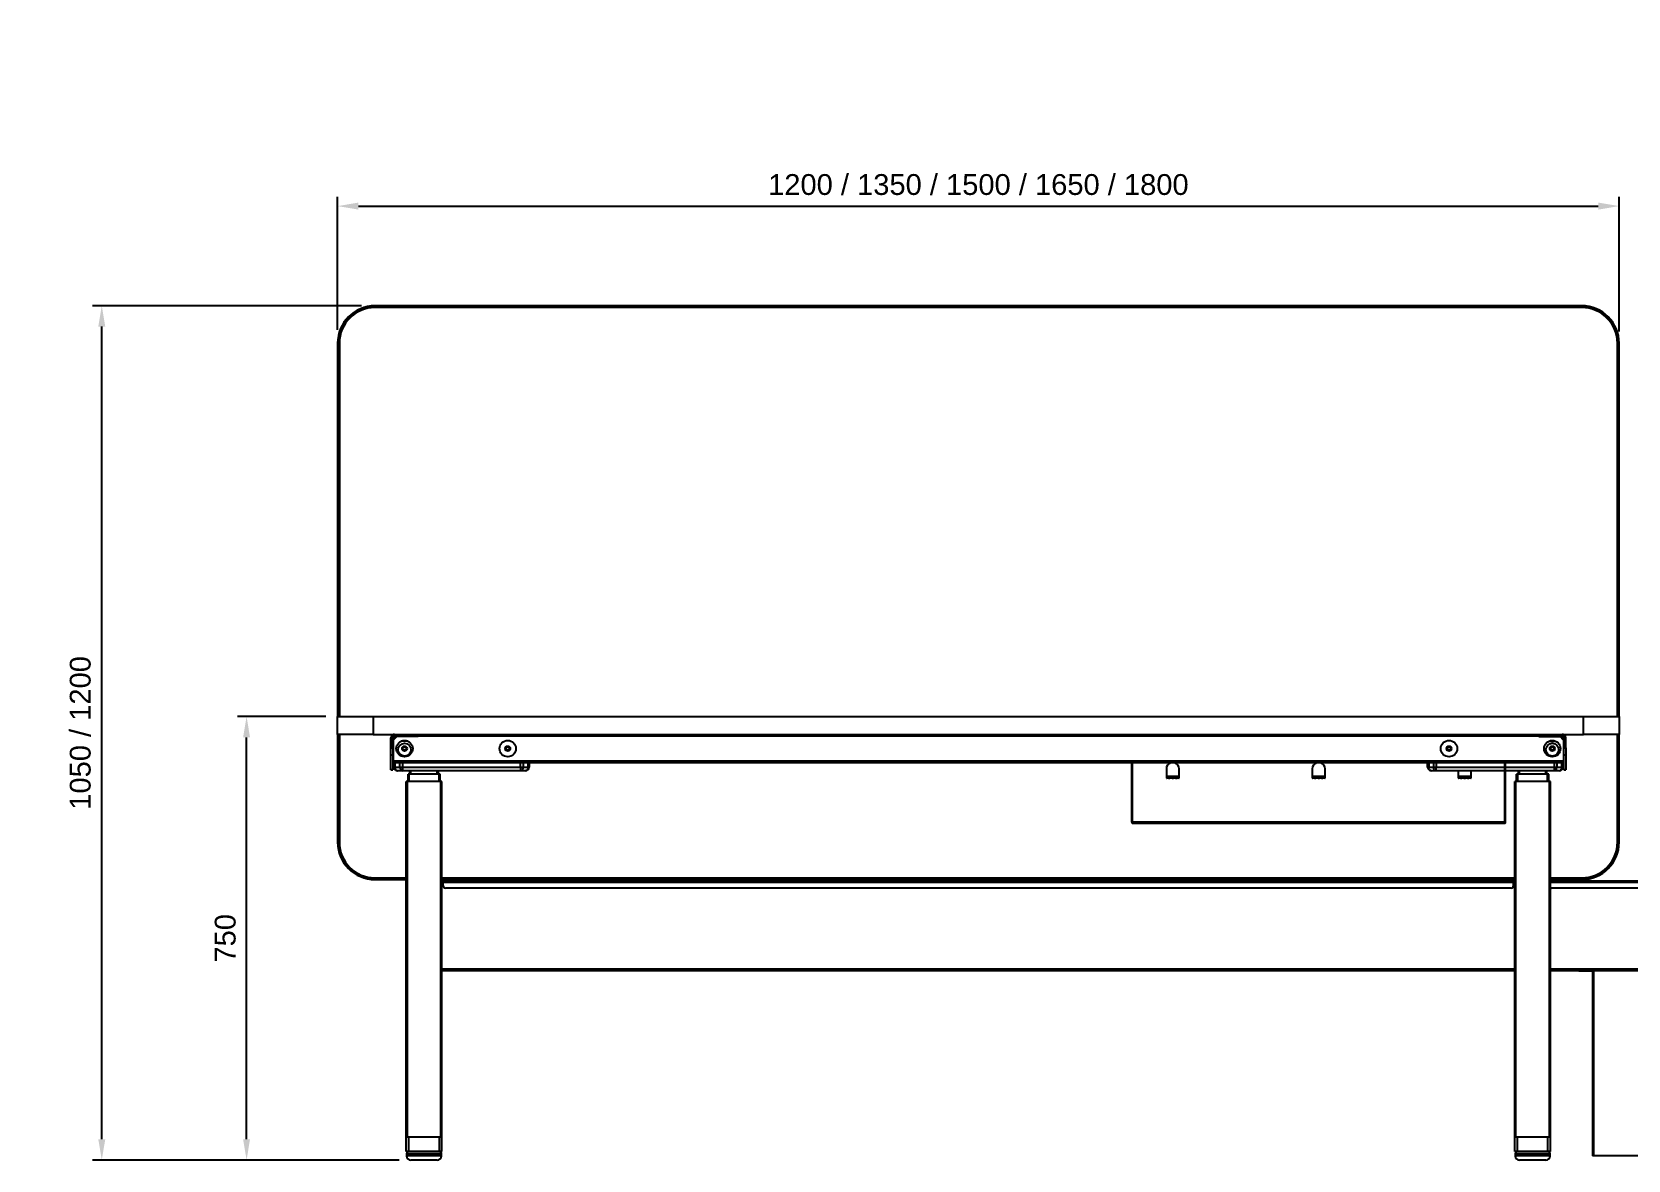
# Model space of a CAD drawing. Header units: millimetres. Extents: x -429 to 10261, y -321 to 5396.
# Drawn here: x -429 to 1812, y 3811 to 5396 of the extents above; entities that cross this region are included whole.
import ezdxf

# ---------------------------------------------------------------- set-up
doc = ezdxf.new("R2010")
doc.units = ezdxf.units.MM
doc.header["$LTSCALE"] = 100
doc.styles.get("Standard").update_dxf_attribs({"font": 'arial.ttf'})
doc.dimstyles.new('CGJ', dxfattribs={"dimscale": 13, "dimtxt": 2.25, "dimasz": 2.25, "dimexe": 1, "dimexo": 1.25, "dimgap": 1.15, "dimtad": 1, "dimtoh": 1, "dimdec": 1, "dimdsep": 46, "dimtxsty": 'Standard', "dimcen": 0, "dimclrd": 2, "dimclre": 2, "dimclrt": 2, "dimadec": 0, "dimazin": 0, "dimtfac": 1, "dimtdec": 1, "dimtmove": 0, "dimatfit": 0, "dimfxl": 1, "dimtolj": 1, "dimtzin": 0, "dimlwe": -1, "dimarcsym": 2})

# ---------------------------------------------------------------- blocks, each defined once
blk = doc.blocks.new('*D62')
at = {"color": 2, "transparency": 16777216}
for p, q in [((0, 4977.5), (0, 5164.3)), ((1800, 4975), (1800, 5164.3))]:
    blk.add_line(p, q, dxfattribs=at)
at = {"color": 2, "lineweight": -2, "transparency": 16777216}
blk.add_line((29.2, 5151.3), (1770.7, 5151.3), dxfattribs=at)
at = {"color": 2, "transparency": 16777216}
for points in [[(29.2, 5156.2), (29.2, 5146.4), (0, 5151.3)], [(1770.7, 5156.2), (1770.7, 5146.4), (1800, 5151.3)]]:
    blk.add_solid(points, dxfattribs=at)
at = {"layer": 'Defpoints', "color": 0, "transparency": 16777216}
for p in [(1800, 5151.3), (0, 4961.3), (1800, 4958.8)]:
    blk.add_point(p, dxfattribs=at)
at = {"color": 2, "transparency": 16777216, "insert": (900, 5181.4), "char_height": 29.25, "attachment_point": 5}
blk.add_mtext('\\A1;1200 / 1350 / 1500 / 1650 / 1800', dxfattribs=at)
blk = doc.blocks.new('*D64')
at = {"color": 2, "transparency": 16777216}
for p, q in [((-16.3, 4434.3), (-140.8, 4434.3)), ((86.7, 3811.3), (-140.8, 3811.3))]:
    blk.add_line(p, q, dxfattribs=at)
at = {"color": 2, "lineweight": -2, "transparency": 16777216}
blk.add_line((-127.8, 3840.5), (-127.8, 4405), dxfattribs=at)
at = {"color": 2, "transparency": 16777216}
for points in [[(-132.7, 4405), (-123, 4405), (-127.8, 4434.3)], [(-132.7, 3840.5), (-123, 3840.5), (-127.8, 3811.3)]]:
    blk.add_solid(points, dxfattribs=at)
at = {"layer": 'Defpoints', "color": 0, "transparency": 16777216}
for p in [(-127.8, 4434.3), (0, 4434.3), (103, 3811.3)]:
    blk.add_point(p, dxfattribs=at)
at = {"color": 2, "transparency": 16777216, "insert": (-157.7, 4122.8), "char_height": 29.25, "attachment_point": 5, "rotation": 90}
blk.add_mtext('\\A1;750', dxfattribs=at)
blk = doc.blocks.new('*D67')
at = {"color": 2, "transparency": 16777216}
for p, q in [((33.7, 5011.3), (-344.2, 5011.3)), ((86.7, 3811.3), (-344.2, 3811.3))]:
    blk.add_line(p, q, dxfattribs=at)
at = {"color": 2, "lineweight": -2, "transparency": 16777216}
blk.add_line((-331.2, 3840.5), (-331.2, 4982), dxfattribs=at)
at = {"color": 2, "transparency": 16777216}
for points in [[(-336.1, 4982), (-326.3, 4982), (-331.2, 5011.3)], [(-336.1, 3840.5), (-326.3, 3840.5), (-331.2, 3811.3)]]:
    blk.add_solid(points, dxfattribs=at)
at = {"layer": 'Defpoints', "color": 0, "transparency": 16777216}
for p in [(-331.2, 5011.3), (50, 5011.3), (103, 3811.3)]:
    blk.add_point(p, dxfattribs=at)
at = {"color": 2, "transparency": 16777216, "insert": (-361.3, 4411.3), "char_height": 29.25, "attachment_point": 5, "rotation": 90}
blk.add_mtext('\\A1;1050 / 1200', dxfattribs=at)

msp = doc.modelspace()

# ---------------------------------------------------------------- linework, layer by layer
at = {"color": 7, "linetype": 'Continuous', "lineweight": -3}
for p, q in [((900, 5011.26), (52.5, 5011.26)), ((52.5, 5011.26), (52.5, 5010.18)), ((52.5, 5010.18), (52.5, 5009.76)), ((52.5, 5010.18), (900, 5010.18)), ((52.5, 5009.76), (52.5, 5009.46)), ((52.5, 5009.76), (900, 5009.76)), ((52.5, 5009.46), (900, 5009.46)), ((52.5, 5009.46), (52.5, 5009.26)), ((52.5, 5009.26), (900, 5009.26)), ((52.5, 5009.26), (52.5, 5009.11)), ((52.5, 5009.11), (900, 5009.11)), ((52.5, 5009.11), (52.5, 5008.76)), ((1747.5, 5008.76), (52.5, 5008.76)), ((1747.5, 5011.26), (900, 5011.26)), ((900, 5011.26), (900, 5010.18)), ((900, 5010.18), (900, 5009.76)), ((900, 5010.18), (1747.5, 5010.18)), ((900, 5009.76), (900, 5009.46)), ((900, 5009.76), (1747.5, 5009.76)), ((900, 5009.46), (1747.5, 5009.46)), ((900, 5009.46), (900, 5009.26)), ((900, 5009.26), (1747.5, 5009.26)), ((900, 5009.26), (900, 5009.11)), ((900, 5009.11), (1747.5, 5009.11)), ((900, 5009.11), (900, 5008.76)), ((1747.5, 5011.26), (1747.5, 5010.18)), ((1747.5, 5010.18), (1747.5, 5009.76)), ((1747.5, 5009.76), (1747.5, 5009.46)), ((1747.5, 5009.46), (1747.5, 5009.26)), ((1747.5, 5009.26), (1747.5, 5009.11)), ((1747.5, 5009.11), (1747.5, 5008.76)), ((0, 4958.76), (0, 4434.26)), ((0, 4958.76), (1.07, 4958.76)), ((1.07, 4958.76), (1.5, 4958.76)), ((1.07, 4434.26), (1.07, 4958.76)), ((1.5, 4958.76), (1.8, 4958.76)), ((1.5, 4434.26), (1.5, 4958.76)), ((1.8, 4958.76), (2, 4958.76)), ((1.8, 4434.26), (1.8, 4958.76)), ((2, 4434.26), (2, 4958.76)), ((2, 4958.76), (2.15, 4958.76)), ((2.15, 4434.26), (2.15, 4958.76)), ((2.15, 4958.76), (2.5, 4958.76)), ((2.5, 4958.76), (2.5, 4434.26)), ((1797.5, 4434.26), (1797.5, 4958.76)), ((1797.85, 4958.76), (1797.5, 4958.76)), ((1798, 4958.76), (1797.85, 4958.76)), ((1797.85, 4958.76), (1797.85, 4434.26)), ((1798, 4958.76), (1798, 4434.26)), ((1798.2, 4958.76), (1798, 4958.76)), ((1798.5, 4958.76), (1798.2, 4958.76)), ((1798.2, 4958.76), (1798.2, 4434.26)), ((1798.92, 4958.76), (1798.5, 4958.76)), ((1798.5, 4958.76), (1798.5, 4434.26)), ((1798.92, 4958.76), (1798.92, 4434.26)), ((1800, 4958.76), (1798.92, 4958.76)), ((1800, 4434.26), (1800, 4958.76)), ((0, 4409.26), (0, 4434.26)), ((0, 4434.26), (50, 4434.26)), ((50, 4434.26), (50, 4409.26)), ((50, 4434.26), (1750, 4434.26)), ((1750, 4409.26), (1750, 4434.26)), ((1750, 4434.26), (1800, 4434.26)), ((1800, 4434.26), (1800, 4409.26)), ((0, 4409.26), (0, 4257.76)), ((50, 4409.26), (0, 4409.26)), ((1.07, 4257.76), (1.07, 4409.26)), ((1.5, 4257.76), (1.5, 4409.26)), ((1.8, 4257.76), (1.8, 4409.26)), ((2, 4257.76), (2, 4409.26)), ((2.15, 4257.76), (2.15, 4409.26)), ((2.5, 4409.26), (2.5, 4257.76)), ((50, 4409.26), (1750, 4409.26)), ((77.5, 4404.26), (75, 4404.26)), ((75, 4390.17), (75, 4404.26)), ((77.5, 4390.17), (77.5, 4404.26)), ((80.5, 4403.76), (77.5, 4403.76)), ((78, 4399.76), (77.5, 4399.76)), ((83, 4406.26), (78, 4401.26)), ((78, 4401.26), (78, 4371.76)), ((79, 4403.76), (79, 4406.26)), ((79, 4406.26), (80.46, 4406.26)), ((80, 4409.26), (80, 4406.76)), ((80, 4406.76), (103, 4406.76)), ((80.46, 4406.26), (83, 4406.26)), ((80.46, 4406.26), (80.46, 4403.76)), ((113, 4406.26), (83, 4406.26)), ((98.69, 4399.76), (89.31, 4399.76)), ((103, 4406.76), (103, 4409.26)), ((113, 4406.76), (103, 4406.76)), ((113, 4409.26), (113, 4406.76)), ((1687, 4406.76), (113, 4406.76)), ((113, 4406.76), (113, 4406.26)), ((1687, 4406.76), (1687, 4409.26)), ((1697, 4406.76), (1687, 4406.76)), ((1687, 4406.76), (1687, 4406.26)), ((1687, 4406.26), (1717, 4406.26)), ((1697, 4409.26), (1697, 4406.76)), ((1720, 4406.76), (1697, 4406.76)), ((1701.31, 4399.76), (1710.69, 4399.76)), ((1722, 4401.26), (1717, 4406.26)), ((1717, 4406.26), (1719.53, 4406.26)), ((1719.5, 4403.76), (1722.5, 4403.76)), ((1719.53, 4406.26), (1721, 4406.26)), ((1719.53, 4403.76), (1719.53, 4406.26)), ((1720, 4406.76), (1720, 4409.26)), ((1721, 4406.26), (1721, 4403.76)), ((1722, 4401.26), (1722, 4371.76)), ((1722, 4399.76), (1722.5, 4399.76)), ((1725, 4404.26), (1722.5, 4404.26)), ((1722.5, 4390.17), (1722.5, 4404.26)), ((1725, 4390.17), (1725, 4404.26)), ((1800, 4409.26), (1750, 4409.26)), ((1797.5, 4257.76), (1797.5, 4409.26)), ((1797.85, 4409.26), (1797.85, 4257.76)), ((1798, 4409.26), (1798, 4257.76)), ((1798.2, 4409.26), (1798.2, 4257.76)), ((1798.5, 4409.26), (1798.5, 4257.76)), ((1798.92, 4409.26), (1798.92, 4257.76)), ((1800, 4257.76), (1800, 4409.26)), ((75, 4390.17), (77.5, 4390.17)), ((75, 4380.23), (75, 4390.17)), ((77.5, 4380.23), (75, 4380.23)), ((75, 4359.33), (75, 4380.23)), ((77.5, 4390.17), (77.5, 4380.23)), ((77.5, 4380.23), (77.5, 4359.33)), ((78, 4375.76), (77.5, 4375.76)), ((78, 4371.76), (77.5, 4371.76)), ((1722, 4371.76), (78, 4371.76)), ((78, 4371.76), (78, 4369.26)), ((91.07, 4391.17), (91.07, 4387.34)), ((1708.93, 4387.34), (1708.93, 4391.17)), ((1722, 4375.76), (1722.5, 4375.76)), ((1722, 4371.76), (1722.5, 4371.76)), ((1722, 4371.76), (1722, 4369.26)), ((1722.5, 4390.17), (1725, 4390.17)), ((1722.5, 4380.23), (1722.5, 4390.17)), ((1725, 4380.23), (1722.5, 4380.23)), ((1722.5, 4359.33), (1722.5, 4380.23)), ((1725, 4390.17), (1725, 4380.23)), ((1725, 4380.23), (1725, 4359.33)), ((75, 4359.33), (77.5, 4359.33)), ((75, 4359.26), (75, 4359.33)), ((77.5, 4359.26), (75, 4359.26)), ((77.5, 4359.33), (77.5, 4359.26)), ((1722, 4369.26), (78, 4369.26)), ((79, 4363.26), (79, 4369.26)), ((79, 4363.26), (80.46, 4363.26)), ((80.46, 4369.26), (80.46, 4363.26)), ((80.46, 4363.26), (87.53, 4363.26)), ((91.07, 4358.26), (84, 4358.26)), ((87.53, 4363.26), (87.53, 4369.26)), ((87.53, 4363.26), (91.07, 4363.26)), ((91.07, 4369.26), (91.07, 4363.26)), ((91.07, 4363.26), (256.93, 4363.26)), ((91.07, 4363.26), (91.07, 4358.26)), ((256.93, 4358.26), (91.07, 4358.26)), ((99, 4343.26), (99, 4353.26)), ((100.5, 4353.26), (99, 4353.26)), ((100.5, 4343.26), (100.5, 4353.26)), ((142.5, 4353.26), (100.5, 4353.26)), ((101.5, 4353.26), (101.5, 4358.26)), ((103, 4353.26), (103, 4358.26)), ((140, 4353.26), (140, 4358.26)), ((141.5, 4353.26), (141.5, 4358.26)), ((142.5, 4343.26), (142.5, 4353.26)), ((144, 4353.26), (142.5, 4353.26)), ((144, 4343.26), (144, 4353.26)), ((256.93, 4363.26), (256.93, 4369.26)), ((256.93, 4363.26), (260.46, 4363.26)), ((256.93, 4363.26), (256.93, 4358.26)), ((264, 4358.26), (256.93, 4358.26)), ((260.46, 4369.26), (260.46, 4363.26)), ((260.46, 4363.26), (267.53, 4363.26)), ((267.53, 4363.26), (267.53, 4369.26)), ((267.53, 4363.26), (269, 4363.26)), ((269, 4369.26), (269, 4363.26)), ((1115.5, 4285.86), (1115.5, 4369.26)), ((1116.3, 4285.86), (1116.3, 4369.26)), ((1116.5, 4285.86), (1116.5, 4369.26)), ((1164, 4360.76), (1164, 4347.76)), ((1164, 4350.36), (1182, 4350.36)), ((1164, 4349.36), (1164.5, 4349.36)), ((1167, 4349.36), (1164.5, 4349.36)), ((1164.5, 4349.36), (1164.5, 4347.76)), ((1167, 4347.76), (1167, 4349.36)), ((1169, 4349.36), (1167, 4349.36)), ((1169, 4349.36), (1169, 4347.76)), ((1172, 4349.36), (1169, 4349.36)), ((1172, 4347.76), (1172, 4349.36)), ((1174, 4349.36), (1172, 4349.36)), ((1174, 4349.36), (1174, 4347.76)), ((1177, 4349.36), (1174, 4349.36)), ((1177, 4347.76), (1177, 4349.36)), ((1179, 4349.36), (1177, 4349.36)), ((1181.5, 4349.36), (1179, 4349.36)), ((1179, 4349.36), (1179, 4347.76)), ((1181.5, 4349.36), (1182, 4349.36)), ((1181.5, 4347.76), (1181.5, 4349.36)), ((1182, 4347.76), (1182, 4360.76)), ((1369, 4360.76), (1369, 4347.76)), ((1369, 4350.36), (1387, 4350.36)), ((1369, 4349.36), (1369.5, 4349.36)), ((1372, 4349.36), (1369.5, 4349.36)), ((1369.5, 4349.36), (1369.5, 4347.76)), ((1372, 4347.76), (1372, 4349.36)), ((1374, 4349.36), (1372, 4349.36)), ((1374, 4349.36), (1374, 4347.76)), ((1377, 4349.36), (1374, 4349.36)), ((1377, 4347.76), (1377, 4349.36)), ((1379, 4349.36), (1377, 4349.36)), ((1379, 4349.36), (1379, 4347.76)), ((1382, 4349.36), (1379, 4349.36)), ((1382, 4347.76), (1382, 4349.36)), ((1384, 4349.36), (1382, 4349.36)), ((1384, 4349.36), (1384, 4347.76)), ((1386.5, 4349.36), (1384, 4349.36)), ((1386.5, 4349.36), (1387, 4349.36)), ((1386.5, 4347.76), (1386.5, 4349.36)), ((1387, 4347.76), (1387, 4360.76)), ((1531, 4363.26), (1531, 4369.26)), ((1531, 4363.26), (1532.46, 4363.26)), ((1532.46, 4369.26), (1532.46, 4363.26)), ((1532.46, 4363.26), (1539.53, 4363.26)), ((1543.07, 4358.26), (1536, 4358.26)), ((1539.53, 4363.26), (1539.53, 4369.26)), ((1539.53, 4363.26), (1543.07, 4363.26)), ((1543.07, 4369.26), (1543.07, 4363.26)), ((1543.07, 4358.26), (1543.07, 4363.26)), ((1543.07, 4363.26), (1708.93, 4363.26)), ((1708.93, 4358.26), (1543.07, 4358.26)), ((1574, 4358.26), (1574, 4347.76)), ((1574, 4350.36), (1592, 4350.36)), ((1574, 4349.36), (1574.5, 4349.36)), ((1577, 4349.36), (1574.5, 4349.36)), ((1574.5, 4349.36), (1574.5, 4347.76)), ((1577, 4347.76), (1577, 4349.36)), ((1579, 4349.36), (1577, 4349.36)), ((1579, 4349.36), (1579, 4347.76)), ((1582, 4349.36), (1579, 4349.36)), ((1582, 4347.76), (1582, 4349.36)), ((1584, 4349.36), (1582, 4349.36)), ((1584, 4349.36), (1584, 4347.76)), ((1587, 4349.36), (1584, 4349.36)), ((1587, 4347.76), (1587, 4349.36)), ((1589, 4349.36), (1587, 4349.36)), ((1589, 4349.36), (1589, 4347.76)), ((1591.5, 4349.36), (1589, 4349.36)), ((1591.5, 4349.36), (1592, 4349.36)), ((1591.5, 4347.76), (1591.5, 4349.36)), ((1592, 4347.76), (1592, 4358.26)), ((1639.5, 4285.86), (1639.5, 4369.26)), ((1639.7, 4285.86), (1639.7, 4369.26)), ((1640.5, 4285.86), (1640.5, 4369.26)), ((1656, 4343.26), (1656, 4353.26)), ((1657.5, 4353.26), (1656, 4353.26)), ((1657.5, 4343.26), (1657.5, 4353.26)), ((1699.5, 4353.26), (1657.5, 4353.26)), ((1658.5, 4353.26), (1658.5, 4358.26)), ((1660, 4353.26), (1660, 4358.26)), ((1697, 4353.26), (1697, 4358.26)), ((1698.5, 4353.26), (1698.5, 4358.26)), ((1699.5, 4343.26), (1699.5, 4353.26)), ((1701, 4353.26), (1699.5, 4353.26)), ((1701, 4343.26), (1701, 4353.26)), ((1708.93, 4363.26), (1708.93, 4369.26)), ((1708.93, 4363.26), (1712.46, 4363.26)), ((1708.93, 4358.26), (1708.93, 4363.26)), ((1716, 4358.26), (1708.93, 4358.26)), ((1712.46, 4369.26), (1712.46, 4363.26)), ((1712.46, 4363.26), (1719.53, 4363.26)), ((1719.53, 4363.26), (1719.53, 4369.26)), ((1719.53, 4363.26), (1721, 4363.26)), ((1721, 4369.26), (1721, 4363.26)), ((1722.5, 4359.33), (1725, 4359.33)), ((1722.5, 4359.26), (1722.5, 4359.33)), ((1725, 4359.26), (1722.5, 4359.26)), ((1725, 4359.33), (1725, 4359.26)), ((96.5, 3843.26), (96.5, 4343.26)), ((98, 4343.26), (96.5, 4343.26)), ((98, 3843.26), (98, 4343.26)), ((145, 4343.26), (98, 4343.26)), ((145, 3843.26), (145, 4343.26)), ((146.5, 4343.26), (145, 4343.26)), ((146.5, 3843.26), (146.5, 4343.26)), ((1164, 4347.76), (1164.5, 4347.76)), ((1167, 4347.76), (1164.5, 4347.76)), ((1167, 4348.56), (1169, 4348.56)), ((1167, 4347.76), (1169, 4347.76)), ((1172, 4347.76), (1169, 4347.76)), ((1172, 4348.56), (1174, 4348.56)), ((1172, 4347.76), (1174, 4347.76)), ((1177, 4347.76), (1174, 4347.76)), ((1177, 4348.56), (1179, 4348.56)), ((1177, 4347.76), (1179, 4347.76)), ((1181.5, 4347.76), (1179, 4347.76)), ((1181.5, 4347.76), (1182, 4347.76)), ((1369, 4347.76), (1369.5, 4347.76)), ((1372, 4347.76), (1369.5, 4347.76)), ((1372, 4348.56), (1374, 4348.56)), ((1372, 4347.76), (1374, 4347.76)), ((1377, 4347.76), (1374, 4347.76)), ((1377, 4348.56), (1379, 4348.56)), ((1377, 4347.76), (1379, 4347.76)), ((1382, 4347.76), (1379, 4347.76)), ((1382, 4348.56), (1384, 4348.56)), ((1382, 4347.76), (1384, 4347.76)), ((1386.5, 4347.76), (1384, 4347.76)), ((1386.5, 4347.76), (1387, 4347.76)), ((1574, 4347.76), (1574.5, 4347.76)), ((1577, 4347.76), (1574.5, 4347.76)), ((1577, 4348.56), (1579, 4348.56)), ((1577, 4347.76), (1579, 4347.76)), ((1582, 4347.76), (1579, 4347.76)), ((1582, 4348.56), (1584, 4348.56)), ((1582, 4347.76), (1584, 4347.76)), ((1587, 4347.76), (1584, 4347.76)), ((1587, 4348.56), (1589, 4348.56)), ((1587, 4347.76), (1589, 4347.76)), ((1591.5, 4347.76), (1589, 4347.76)), ((1591.5, 4347.76), (1592, 4347.76)), ((1653.5, 3843.26), (1653.5, 4343.26)), ((1655, 4343.26), (1653.5, 4343.26)), ((1655, 3843.26), (1655, 4343.26)), ((1702, 4343.26), (1655, 4343.26)), ((1702, 3843.26), (1702, 4343.26)), ((1703.5, 4343.26), (1702, 4343.26)), ((1703.5, 3843.26), (1703.5, 4343.26)), ((1115.5, 4285.86), (1116.3, 4285.86)), ((1117.1, 4285.86), (1116.5, 4285.86)), ((1117.1, 4285.86), (1117.1, 4284.26)), ((1638.9, 4285.86), (1117.1, 4285.86)), ((1638.9, 4284.26), (1117.1, 4284.26)), ((1638.9, 4284.26), (1638.9, 4285.86)), ((1639.5, 4285.86), (1638.9, 4285.86)), ((1640.5, 4285.86), (1639.7, 4285.86)), ((0, 4257.76), (1.07, 4257.76)), ((1.07, 4257.76), (1.5, 4257.76)), ((1.5, 4257.76), (1.8, 4257.76)), ((1.8, 4257.76), (2, 4257.76)), ((2, 4257.76), (2.15, 4257.76)), ((2.15, 4257.76), (2.5, 4257.76)), ((1797.85, 4257.76), (1797.5, 4257.76)), ((1798, 4257.76), (1797.85, 4257.76)), ((1798.2, 4257.76), (1798, 4257.76)), ((1798.5, 4257.76), (1798.2, 4257.76)), ((1798.92, 4257.76), (1798.5, 4257.76)), ((1800, 4257.76), (1798.92, 4257.76)), ((52.5, 4207.76), (96.5, 4207.76)), ((52.5, 4207.41), (52.5, 4207.76)), ((96.5, 4207.41), (52.5, 4207.41)), ((52.5, 4207.26), (52.5, 4207.41)), ((96.5, 4207.26), (52.5, 4207.26)), ((52.5, 4207.06), (52.5, 4207.26)), ((52.5, 4206.76), (52.5, 4207.06)), ((96.5, 4207.06), (52.5, 4207.06)), ((52.5, 4206.33), (52.5, 4206.76)), ((96.5, 4206.76), (52.5, 4206.76)), ((96.5, 4206.33), (52.5, 4206.33)), ((52.5, 4205.26), (52.5, 4206.33)), ((52.5, 4205.26), (96.5, 4205.26)), ((146.5, 4207.76), (1653.5, 4207.76)), ((1653.5, 4207.41), (146.5, 4207.41)), ((1653.5, 4207.26), (146.5, 4207.26)), ((1653.5, 4207.06), (146.5, 4207.06)), ((1653.5, 4206.76), (146.5, 4206.76)), ((1653.5, 4206.33), (146.5, 4206.33)), ((146.5, 4205.26), (1653.5, 4205.26)), ((148.5, 4202.26), (146.5, 4202.26)), ((148.5, 4200.26), (146.5, 4200.26)), ((1651.5, 4203.26), (148.5, 4203.26)), ((148.5, 4201.26), (148.5, 4203.26)), ((148.5, 4196.26), (148.5, 4201.26)), ((1651.5, 4201.26), (148.5, 4201.26)), ((1648.5, 4193.26), (151.5, 4193.26)), ((1651.5, 4201.26), (1651.5, 4203.26)), ((1653.5, 4202.26), (1651.5, 4202.26)), ((1651.5, 4196.26), (1651.5, 4201.26)), ((1653.5, 4200.26), (1651.5, 4200.26)), ((1703.5, 4207.76), (1747.5, 4207.76)), ((1747.5, 4207.41), (1703.5, 4207.41)), ((1747.5, 4207.26), (1703.5, 4207.26)), ((1747.5, 4207.06), (1703.5, 4207.06)), ((1747.5, 4206.76), (1703.5, 4206.76)), ((1747.5, 4206.33), (1703.5, 4206.33)), ((1703.5, 4205.26), (1747.5, 4205.26)), ((1921.5, 4203.26), (1703.5, 4203.26)), ((1921.5, 4201.26), (1703.5, 4201.26)), ((1920, 4193.26), (1705, 4193.26)), ((1747.5, 4207.41), (1747.5, 4207.76)), ((1747.5, 4207.26), (1747.5, 4207.41)), ((1747.5, 4207.06), (1747.5, 4207.26)), ((1747.5, 4206.76), (1747.5, 4207.06)), ((1747.5, 4206.33), (1747.5, 4206.76)), ((1747.5, 4205.26), (1747.5, 4206.33)), ((1653.5, 4079.26), (146.5, 4079.26)), ((1653.5, 4077.26), (146.5, 4077.26)), ((1921.5, 4079.26), (1703.5, 4079.26)), ((1921.5, 4077.26), (1703.5, 4077.26)), ((1743.3, 4076.46), (1743.3, 4077.26)), ((1746.3, 4076.46), (1743.3, 4076.46)), ((1746.3, 4077.26), (1746.3, 4076.46)), ((1761.7, 4076.46), (1746.3, 4076.46)), ((1761.7, 4076.46), (1761.7, 4077.26)), ((1762.5, 4075.66), (1762.5, 3817.26)), ((1764.1, 4075.66), (1762.5, 4075.66)), ((1764.1, 4077.26), (1764.1, 4075.66)), ((1764.1, 4075.66), (1764.1, 3817.26)), ((96.5, 3823.26), (96.5, 3843.26)), ((98, 3843.26), (96.5, 3843.26)), ((145, 3843.26), (98, 3843.26)), ((100, 3823.26), (100, 3843.26)), ((143, 3843.26), (100, 3843.26)), ((143, 3823.26), (143, 3843.26)), ((146.5, 3843.26), (145, 3843.26)), ((146.5, 3823.26), (146.5, 3843.26)), ((1655, 3843.26), (1653.5, 3843.26)), ((1653.5, 3823.26), (1653.5, 3843.26)), ((1702, 3843.26), (1655, 3843.26)), ((1657, 3823.26), (1657, 3843.26)), ((1700, 3843.26), (1657, 3843.26)), ((1700, 3823.26), (1700, 3843.26)), ((1703.5, 3843.26), (1702, 3843.26)), ((1703.5, 3823.26), (1703.5, 3843.26)), ((100, 3823.26), (96.5, 3823.26)), ((97, 3820.26), (97, 3817.26)), ((146, 3820.26), (97, 3820.26)), ((146, 3817.26), (97, 3817.26)), ((143, 3823.26), (100, 3823.26)), ((140, 3811.26), (103, 3811.26)), ((146.5, 3823.26), (143, 3823.26)), ((146, 3817.26), (146, 3820.26)), ((1657, 3823.26), (1653.5, 3823.26)), ((1654, 3820.26), (1654, 3817.26)), ((1678.5, 3820.26), (1654, 3820.26)), ((1678.5, 3817.26), (1654, 3817.26)), ((1700, 3823.26), (1657, 3823.26)), ((1678.5, 3811.26), (1660, 3811.26)), ((1703, 3820.26), (1678.5, 3820.26)), ((1703, 3817.26), (1678.5, 3817.26)), ((1697, 3811.26), (1678.5, 3811.26)), ((1703.5, 3823.26), (1700, 3823.26)), ((1703, 3817.26), (1703, 3820.26)), ((1764.1, 3817.26), (1762.5, 3817.26)), ((1860.9, 3817.26), (1764.1, 3817.26))]:
    msp.add_line(p, q, dxfattribs=at)
at = {"color": 7, "linetype": 'Continuous', "lineweight": -3, "flags": 128}
for points in [[(80.46, 4363.26), (80.53, 4362.28), (80.73, 4361.35), (81.06, 4360.48), (81.5, 4359.72), (82.03, 4359.1), (82.65, 4358.64), (83.31, 4358.35), (84, 4358.26)], [(87.53, 4363.26), (87.6, 4362.28), (87.8, 4361.35), (88.13, 4360.48), (88.57, 4359.72), (89.11, 4359.1), (89.72, 4358.64), (90.38, 4358.35), (91.07, 4358.26)], [(260.46, 4363.26), (260.4, 4362.28), (260.19, 4361.35), (259.87, 4360.48), (259.43, 4359.72), (258.89, 4359.1), (258.28, 4358.64), (257.62, 4358.35), (256.93, 4358.26)], [(267.53, 4363.26), (267.47, 4362.28), (267.27, 4361.35), (266.94, 4360.48), (266.5, 4359.72), (265.96, 4359.1), (265.35, 4358.64), (264.69, 4358.35), (264, 4358.26)], [(1536, 4358.26), (1535.31, 4358.35), (1534.65, 4358.64), (1534.03, 4359.1), (1533.5, 4359.72), (1533.06, 4360.48), (1532.73, 4361.35), (1532.53, 4362.28), (1532.46, 4363.26)], [(1543.07, 4358.26), (1542.38, 4358.35), (1541.72, 4358.64), (1541.11, 4359.1), (1540.57, 4359.72), (1540.13, 4360.48), (1539.8, 4361.35), (1539.6, 4362.28), (1539.53, 4363.26)], [(1708.93, 4358.26), (1709.62, 4358.35), (1710.28, 4358.64), (1710.89, 4359.1), (1711.43, 4359.72), (1711.87, 4360.48), (1712.19, 4361.35), (1712.4, 4362.28), (1712.46, 4363.26)], [(1716, 4358.26), (1716.69, 4358.35), (1717.35, 4358.64), (1717.96, 4359.1), (1718.5, 4359.72), (1718.94, 4360.48), (1719.27, 4361.35), (1719.47, 4362.28), (1719.53, 4363.26)]]:
    msp.add_lwpolyline(points, dxfattribs=at)
at = {"color": 7, "linetype": 'Continuous', "lineweight": -3}
for centre, radius in [((94, 4389.26), 11.5), ((94, 4387.76), 9), ((239, 4389.26), 11.5), ((1561, 4389.26), 11.5), ((1706, 4389.26), 11.5), ((1706, 4387.76), 9), ((94, 4389.26), 3.5), ((94, 4389.26), 2.4), ((239, 4389.26), 3.5), ((239, 4389.26), 2.4), ((1561, 4389.26), 3.5), ((1561, 4389.26), 2.4), ((1706, 4389.26), 3.5), ((1706, 4389.26), 2.4)]:
    msp.add_circle(centre, radius, dxfattribs=at)
for centre, radius, start, end in [((52.5, 4958.76), 52.5, 90, 180), ((52.5, 4958.76), 51.42, 90, 180), ((52.5, 4958.76), 51, 90, 180), ((52.5, 4958.76), 50.7, 90, 180), ((52.5, 4958.76), 50.5, 90, 180), ((52.5, 4958.76), 50.35, 90, 180), ((52.5, 4958.76), 50, 90, 180), ((1747.5, 4958.76), 52.5, 0, 90), ((1747.5, 4958.76), 51.42, 0, 90), ((1747.5, 4958.76), 51, 0, 90), ((1747.5, 4958.76), 50.7, 0, 90), ((1747.5, 4958.76), 50.5, 0, 90), ((1747.5, 4958.76), 50.35, 0, 90), ((1747.5, 4958.76), 50, 0, 90), ((80, 4404.26), 5, 90, 180), ((80, 4404.26), 2.5, 90, 180), ((1720, 4404.26), 5, 0, 90), ((1720, 4404.26), 2.5, 0, 90), ((84, 4363.26), 5, 180, 270), ((264, 4363.26), 5, 270, 0), ((1173, 4360.76), 9, 109.18814, 180), ((1173, 4360.76), 9, 0, 70.81186), ((1378, 4360.76), 9, 109.18814, 180), ((1378, 4360.76), 9, 0, 70.81186), ((1536, 4363.26), 5, 180, 270), ((1716, 4363.26), 5, 270, 0), ((52.5, 4257.76), 52.5, 180, 270), ((52.5, 4257.76), 51.42, 180, 270), ((52.5, 4257.76), 51, 180, 270), ((52.5, 4257.76), 50.7, 180, 270), ((52.5, 4257.76), 50.5, 180, 270), ((52.5, 4257.76), 50.35, 180, 270), ((52.5, 4257.76), 50, 180, 270), ((1747.5, 4257.76), 52.5, 270, 0), ((1747.5, 4257.76), 50, 270, 0), ((1747.5, 4257.76), 51, 270, 0), ((1747.5, 4257.76), 50.7, 270, 0), ((1747.5, 4257.76), 50.5, 270, 0), ((1747.5, 4257.76), 51.42, 270, 0), ((1747.5, 4257.76), 50.35, 270, 0), ((151.5, 4196.26), 3, 180, 270), ((1648.5, 4196.26), 3, 270, 0), ((1705, 4196.26), 3, 240, 270), ((1761.7, 4075.66), 1.6, 0, 90), ((1761.7, 4075.66), 0.8, 0, 90), ((100, 3820.26), 3, 90, 180), ((103, 3817.26), 6, 180, 270), ((140, 3817.26), 6, 270, 0), ((143, 3820.26), 3, 0, 90), ((1657, 3820.26), 3, 90, 180), ((1660, 3817.26), 6, 180, 270), ((1697, 3817.26), 6, 270, 0), ((1700, 3820.26), 3, 0, 90)]:
    msp.add_arc(centre, radius, start, end, dxfattribs=at)
for points in [[(1115.5, 4285.86), (1115.52, 4285.67), (1115.55, 4285.3), (1115.85, 4284.81), (1116.27, 4284.45), (1116.72, 4284.28), (1117, 4284.26), (1117.1, 4284.26)], [(1638.9, 4284.26), (1639.08, 4284.28), (1639.45, 4284.32), (1639.94, 4284.61), (1640.31, 4285.03), (1640.48, 4285.48), (1640.49, 4285.76), (1640.5, 4285.86)]]:
    msp.add_open_spline(points, degree=3, knots=[0, 0, 0, 0, 0.2207426, 0.4415058, 0.662269, 0.883032, 1, 1, 1, 1], dxfattribs=at)
for points in [[(1116.3, 4285.86), (1116.31, 4285.75), (1116.33, 4285.54), (1116.52, 4285.28), (1116.78, 4285.09), (1116.99, 4285.07), (1117.1, 4285.06)], [(1638.9, 4285.06), (1639, 4285.07), (1639.21, 4285.09), (1639.48, 4285.28), (1639.66, 4285.54), (1639.69, 4285.75), (1639.7, 4285.86)]]:
    msp.add_open_spline(points, degree=3, dxfattribs=at)

# ---------------------------------------------------------------- dimensions: what is measured, and where the dimension line sits
dim = msp.add_linear_dim(base=(1800, 5151.31), p1=(0, 4961.26), p2=(1800, 4958.76), text='1200 / 1350 / 1500 / 1650 / <>', dimstyle='CGJ')
dim.commit()
dim.dimension.update_dxf_attribs({"geometry": '*D62', "text_midpoint": (900, 5151.31), "dimtype": 160})
for base, p2, text, picture, middle in [((-331.2, 5011.26), (50, 5011.26), '1050 / <>', '*D67', (-361.27, 4411.26)), ((-127.85, 4434.26), (0, 4434.26), '750', '*D64', (-157.73, 4122.76))]:
    dim = msp.add_linear_dim(base=base, p1=(103, 3811.26), p2=p2, angle=90, text=text, dimstyle='CGJ')
    dim.commit()
    dim.dimension.update_dxf_attribs({"geometry": picture, "text_midpoint": middle})

doc.saveas('drawing.dxf')
